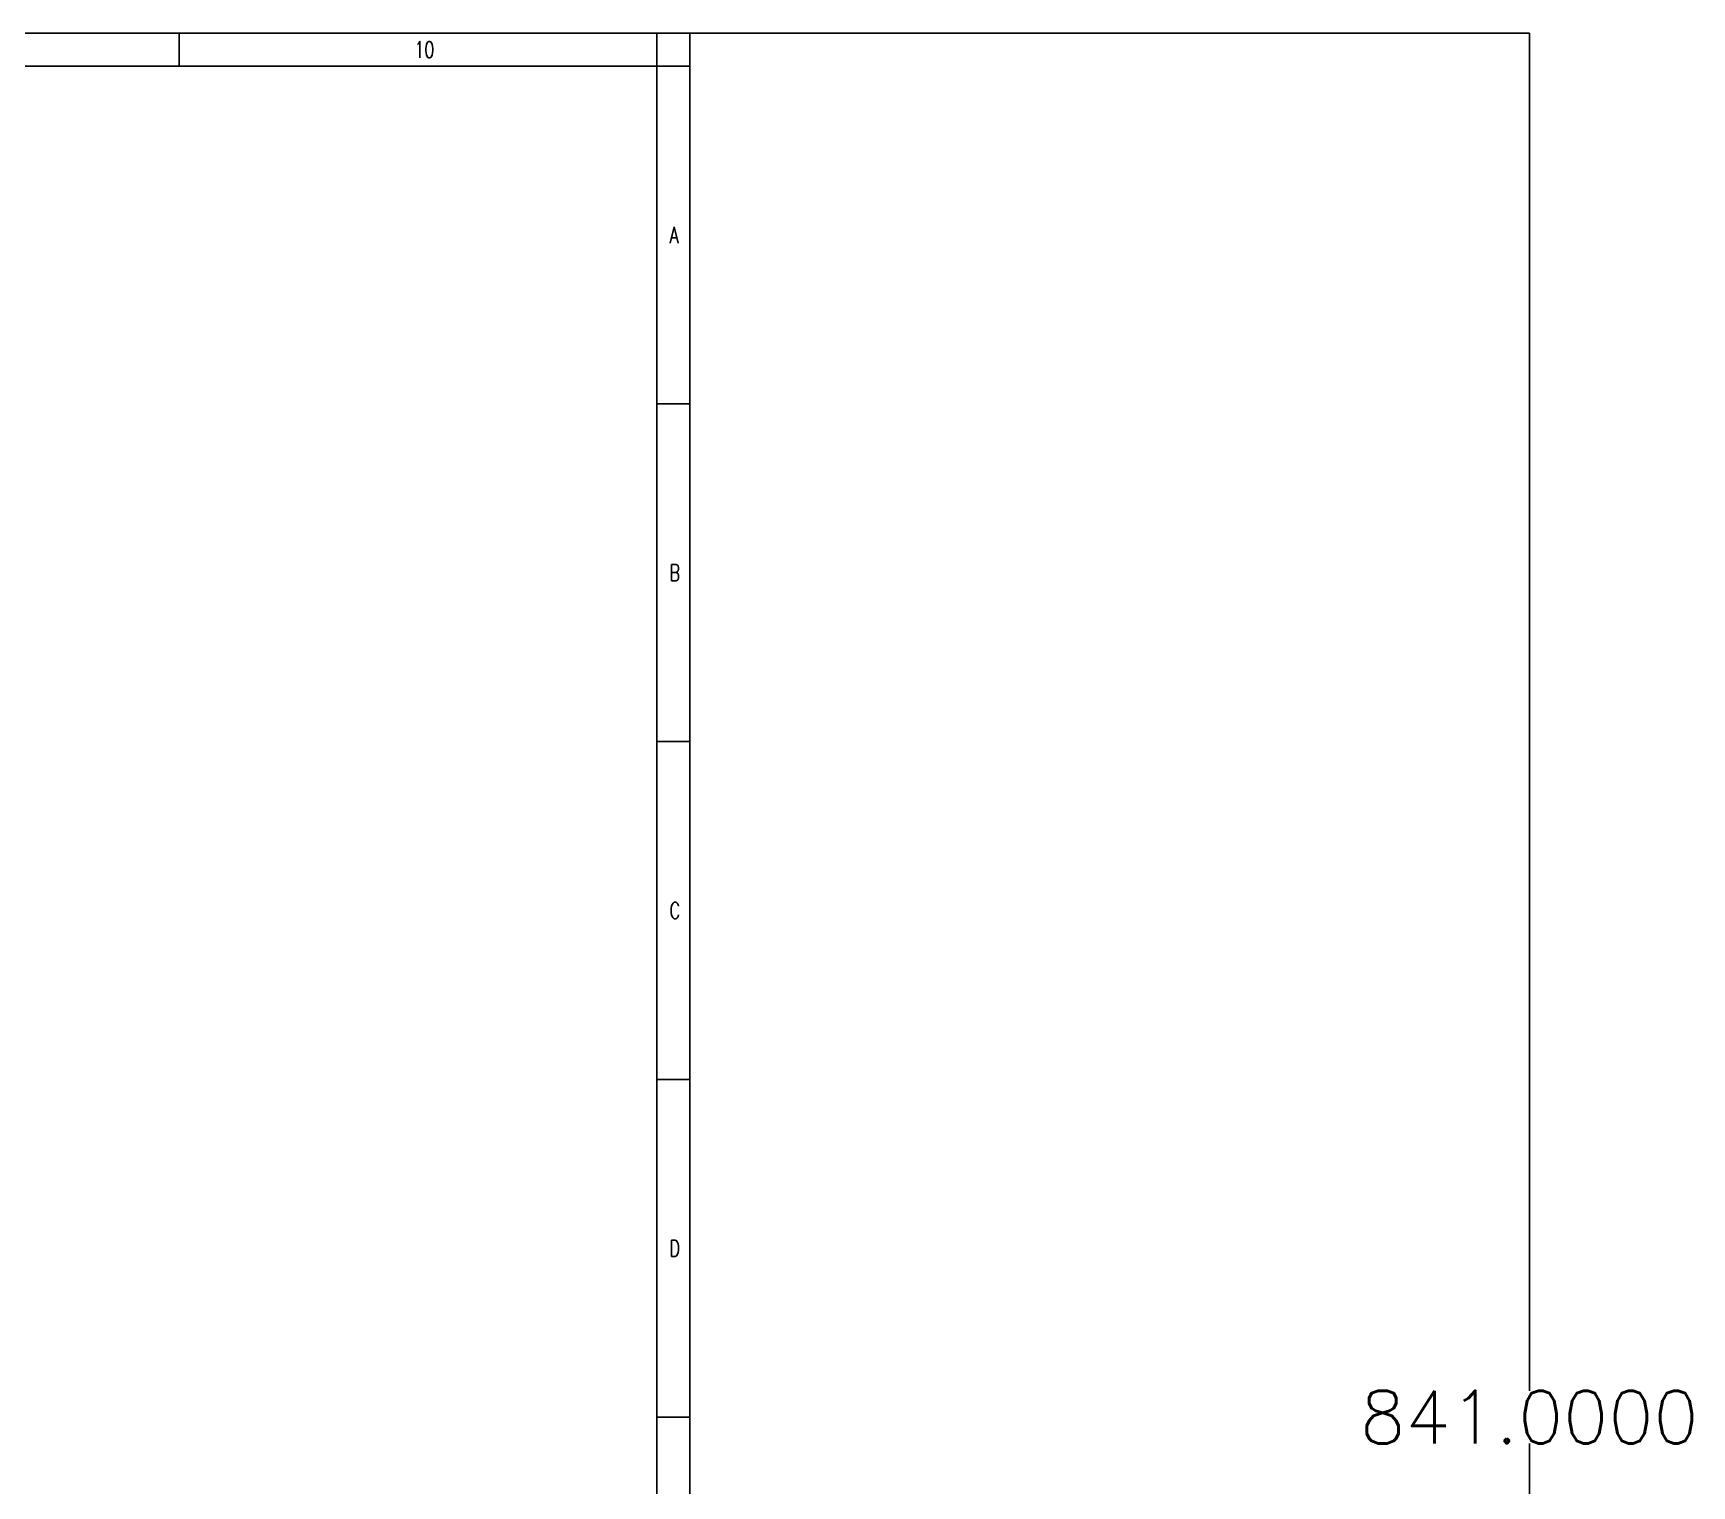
# Model space of a CAD drawing. Header units: inches. Extents: x 6 to 109360, y -14990 to 740552.
# Drawn here: x 69308 to 94511, y 427434 to 449503 of the extents above; entities that cross this region are included whole.
import ezdxf

# ---------------------------------------------------------------- set-up
doc = ezdxf.new("R2010")
doc.units = ezdxf.units.IN
doc.header["$MEASUREMENT"] = 0
doc.styles.add('HZ', font='txt_____.ttf', dxfattribs={"width": 0.7, "bigfont": 'HZTXT'})
doc.styles.get("Standard").update_dxf_attribs({"font": 'txt', "bigfont": 'gbcbig.shx'})
doc.dimstyles.new('Standard-yuanban', dxfattribs={"dimtxt": 800, "dimasz": 0.18, "dimexe": 0.18, "dimexo": 0.0625, "dimgap": 0.09, "dimtad": 0, "dimtih": 1, "dimtoh": 1, "dimdec": 4, "dimlfac": 0.02, "dimzin": 0, "dimdsep": 46, "dimtxsty": 'Standard', "dimcen": 0.09, "dimadec": 0, "dimazin": 0, "dimtfac": 1, "dimtdec": 4, "dimtofl": 0, "dimtmove": 0, "dimatfit": 3, "dimfxl": 1, "dimtolj": 1, "dimtzin": 0, "dimarcsym": 0})

# ---------------------------------------------------------------- blocks, each defined once
blk = doc.blocks.new('*D63')
at = {"color": 0, "lineweight": -2, "transparency": 16777216}
for p, q in [((79286, 449503), (92043, 449503)), ((92042, 449503), (92042, 428878)), ((92042, 407453), (92042, 428078)), ((79286, 407453), (92043, 407453))]:
    blk.add_line(p, q, dxfattribs=at)
at = {"color": 0, "transparency": 16777216}
for points in [[(92042, 449503), (92042, 449503), (92042, 449503)], [(92042, 407453), (92042, 407453), (92042, 407453)]]:
    blk.add_solid(points, dxfattribs=at)
at = {"layer": 'Defpoints', "color": 0, "transparency": 16777216}
for p in [(79286, 449503), (92042, 449503), (79286, 407453)]:
    blk.add_point(p, dxfattribs=at)
at = {"color": 0, "transparency": 16777216, "insert": (92042, 428478), "char_height": 800, "attachment_point": 5}
blk.add_mtext('\\A1;841.0000', dxfattribs=at)

msp = doc.modelspace()

# ---------------------------------------------------------------- linework, layer by layer
at = {"color": 4, "flags": 128}
for points in [[(4935.91392, 449503.09155), (79285.91392, 449503.09155)], [(71525.91392, 449503.09155), (71525.91392, 449003.09155)], [(78785.91392, 449503.09155), (78785.91392, 449003.09155)], [(79285.91392, 449503.09155), (79285.91392, 407453.09155)]]:
    msp.add_lwpolyline(points, dxfattribs=at)
msp.add_lwpolyline([(6185.91392, 449003.09155), (78781.91392, 449003.09155), (78781.91392, 407953.09155), (6185.91392, 407953.09155)], close=True)
at = {"flags": 128}
for points in [[(78785.91392, 449003.09155), (79285.91392, 449003.09155)], [(78785.91392, 443871.84155), (79285.91392, 443871.84155)], [(78785.91392, 438740.59155), (79285.91392, 438740.59155)], [(78785.91392, 433609.34155), (79285.91392, 433609.34155)], [(78785.91392, 428478.09155), (79285.91392, 428478.09155)]]:
    msp.add_lwpolyline(points, dxfattribs=at)

# ---------------------------------------------------------------- texts
at = {"color": 0, "style": 'HZ', "width": 0.7}
for s, p in [('10', (75102.64458, 449128.09155)), ('A', (78978.63677, 446312.10722)), ('B', (78978.63677, 441180.85722)), ('C', (78978.63677, 436049.60722)), ('D', (78978.63677, 430918.35722))]:
    msp.add_text(s, height=250, dxfattribs=at).set_placement(p)

# ---------------------------------------------------------------- dimensions: what is measured, and where the dimension line sits
dim = msp.add_linear_dim(base=(92042.44823, 449503.09155), p1=(79285.91392, 407453.09155), p2=(79285.91392, 449503.09155), angle=90, dimstyle='Standard-yuanban')
dim.commit()
dim.dimension.update_dxf_attribs({"geometry": '*D63', "text_midpoint": (92042.44823, 428478.09155)})

doc.saveas('drawing.dxf')
